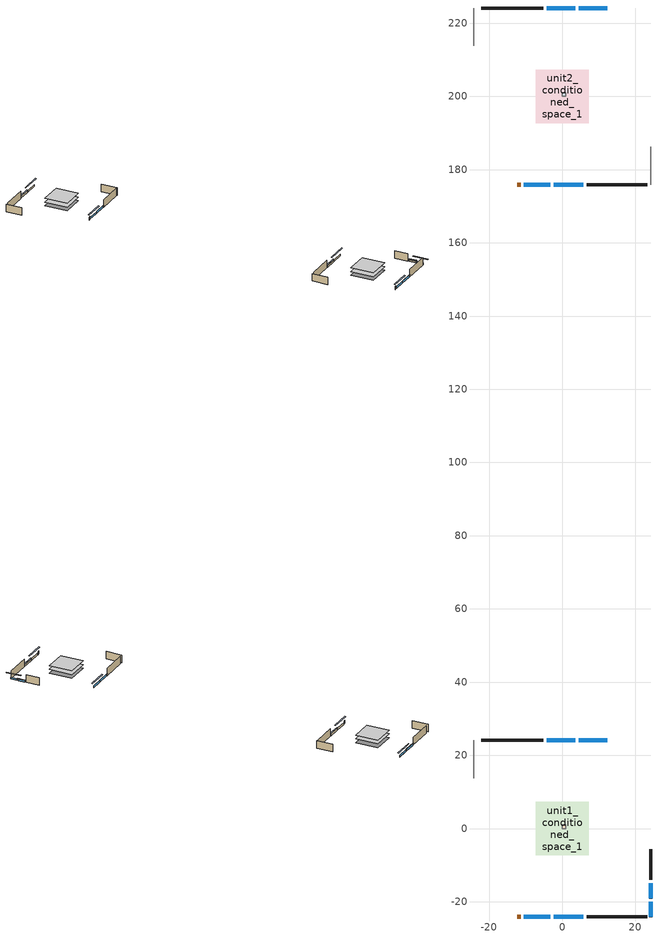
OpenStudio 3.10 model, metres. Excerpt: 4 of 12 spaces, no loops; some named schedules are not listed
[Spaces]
unit1_furnace_airloop_ret_air_space
 floor adiabatic (unit1_AdiabaticConst): 0,0 0,1 1,1 1,0 z0
 wall adiabatic (unit1_AdiabaticConst): 0,0 1,0 1,1 0,1 0,0 z0:1
 ceiling adiabatic (unit1_AdiabaticConst): 1,0 1,1 0,1 0,0 z1
unit1_conditioned_space_1
 floor adiabatic (unit1_AdiabaticFloorConstruction): -7.29,-7.29 -7.29,7.29 7.29,7.29 7.29,-7.29 z2.44
 floor foundation (unit1_Slab1_construction): -7.29,-7.29 -7.29,7.29 7.29,7.29 7.29,-7.29 z0
 wall outside (unit1_AdiabaticWallConstruction_1): -12.29,-24.13 -11.38,-24.13 z0:2.03
 wall outside (unit1_AdiabaticWallConstruction): -2.29,-24.13 5.73,-24.13 / 3.54,24.13 -4.28,24.13 / 12.29,24.13 4.47,24.13 z0:1.16; -10.45,-24.13 -3.22,-24.13 z0:1.22; 24.13,-19.07 24.13,-14.95 / 24.13,-24.13 24.13,-20 z0:1.1
 wall outside (unit1_Wall3_construction): 6.66,-24.13 23.2,-24.13 z0:4.88
 wall outside (unit1_Wall2_construction): 24.13,-14.02 24.13,-5.56 z0:4.88
 wall outside (unit1_Wall1_construction): -5.21,24.13 -22.12,24.13 z0:4.88
 wall adiabatic (unit1_Wall4_construction): -24.13,24.13 -24.13,13.81 z0:4.88
 window (unit1_WindowConstruction_5): -2.29,-24.13 5.73,-24.13 z0:1.16
 window (unit1_WindowConstruction_4): -10.45,-24.13 -3.22,-24.13 z0:1.22
 window (unit1_WindowConstruction_3): 24.13,-19.07 24.13,-14.95 z0:1.1
 window (unit1_WindowConstruction_2): 24.13,-24.13 24.13,-20 z0:1.1
 window (unit1_WindowConstruction_1): 3.54,24.13 -4.28,24.13 z0:1.16
 window (unit1_WindowConstruction): 12.29,24.13 4.47,24.13 z0:1.16
 door (unit1_Door): -12.29,-24.13 -11.38,-24.13 z0:2.03
 ceiling adiabatic (unit1_AdiabaticFloorConstruction): 7.29,-7.29 7.29,7.29 -7.29,7.29 -7.29,-7.29 z2.44
 ceiling to unit1_attic___vented_1 (unit1_Floor1_construction): 7.29,-7.29 7.29,7.29 -7.29,7.29 -7.29,-7.29 z4.88
unit2_furnace_airloop_ret_air_space
 floor adiabatic (unit2_AdiabaticConst): 0,200 0,201 1,201 1,200 z0
 wall adiabatic (unit2_AdiabaticConst): 0,200 1,200 1,201 0,201 0,200 z0:1
 ceiling adiabatic (unit2_AdiabaticConst): 1,200 1,201 0,201 0,200 z1
unit2_conditioned_space_1
 floor adiabatic (unit2_AdiabaticFloorConstruction): -7.29,192.71 -7.29,207.29 7.29,207.29 7.29,192.71 z2.44
 floor foundation (unit2_Slab1_2_construction): -7.29,192.71 -7.29,207.29 7.29,207.29 7.29,192.71 z0
 wall outside (unit2_AdiabaticWallConstruction_1): -12.29,175.87 -11.38,175.87 z0:2.03
 wall outside (unit2_AdiabaticWallConstruction): -2.29,175.87 5.73,175.87 / 3.54,224.13 -4.28,224.13 / 12.29,224.13 4.47,224.13 z0:1.16; -10.45,175.87 -3.22,175.87 z0:1.22
 wall outside (unit2_Wall3_2_construction): 6.66,175.87 23.2,175.87 z0:4.88
 wall outside (unit2_Wall1_2_construction): -5.21,224.13 -22.12,224.13 z0:4.88
 wall adiabatic (unit2_Wall4_2_construction): -24.13,224.13 -24.13,213.81 z0:4.88
 wall adiabatic (unit2_Wall2_2_construction): 24.13,175.87 24.13,186.19 z0:4.88
 window (unit2_WindowConstruction_3): -2.29,175.87 5.73,175.87 z0:1.16
 window (unit2_WindowConstruction_2): -10.45,175.87 -3.22,175.87 z0:1.22
 window (unit2_WindowConstruction_1): 3.54,224.13 -4.28,224.13 z0:1.16
 window (unit2_WindowConstruction): 12.29,224.13 4.47,224.13 z0:1.16
 door (unit2_Door): -12.29,175.87 -11.38,175.87 z0:2.03
 ceiling adiabatic (unit2_AdiabaticFloorConstruction): 7.29,192.71 7.29,207.29 -7.29,207.29 -7.29,192.71 z2.44
 ceiling to unit2_attic___vented_1 (unit2_Floor1_2_construction): 7.29,192.71 7.29,207.29 -7.29,207.29 -7.29,192.71 z4.88
shading: 6.04,-24.13 -2.59,-24.13 -2.59,-24.73 6.04,-24.73 z1.46; -0.47,-24.13 -13.19,-24.13 -13.19,-24.73 -0.47,-24.73 z3.96; 24.13,-14.64 24.13,-19.38 24.73,-19.38 24.73,-14.64 z1.4; 24.13,-17.26 24.13,-26.87 24.73,-26.87 24.73,-17.26 z3.84; -4.58,24.13 3.85,24.13 3.85,24.73 -4.58,24.73 z1.46; 1.73,24.13 15.03,24.13 15.03,24.73 1.73,24.73 z3.9; 6.04,175.87 -2.59,175.87 -2.59,175.27 6.04,175.27 z1.46; -0.47,175.87 -13.19,175.87 -13.19,175.27 -0.47,175.27 z3.96; -4.58,224.13 3.85,224.13 3.85,224.73 -4.58,224.73 z1.46; 1.73,224.13 15.03,224.13 15.03,224.73 1.73,224.73 z3.9
[Site]
unit1_Buffalo_Niagara_Intl_Ap_NY: Latitude {deg}=42.93; Longitude {deg}=-78.73; Time Zone {hr}=-5; Elevation {m}=215; Terrain=Suburbs; Keep Site Location Information=Yes
[Site:GroundTemperature:Shallow]
4.30207, 2.29327, 2.1324, 3.08568, 6.91256, 10.7216, 14.0239, 16.1158, 16.2935, 14.5921, 11.374, 7.68183
[Site:WaterMainsTemperature]
Calculation Method=Schedule; Temperature Schedule=unit1_mains_temperature_schedule
[Building]
Building 1
[Material:NoMass] Roughness=Rough; Thermal Resistance {m2-K/W}=176.1
unit1_Adiabatic; unit2_Adiabatic
[Construction]
unit1_AdiabaticConst: unit1_Adiabatic
unit1_furniture_construction_conditioned_space_1: unit1_furniture_material_conditioned_space_1
unit1_PartitionWallConstruction: unit1_gypsum_board, unit1_wall_stud_and_cavity_5, unit1_gypsum_board
unit1_AdiabaticFloorConstruction: unit1_floor_stud_and_cavity, unit1_floor_rigid_ins, unit1_osb_sheathing_0_75_in_, unit1_floor_covering_1
unit1_AdiabaticWallConstruction_1: unit1_wood_siding_2, unit1_wall_rigid_ins_1, unit1_wall_stud_and_cavity_4, unit1_gypsum_board
unit1_Door: unit1_door_material
unit1_AdiabaticWallConstruction: unit1_wood_siding_1, unit1_wall_rigid_ins_1, unit1_wall_stud_and_cavity_4, unit1_gypsum_board
unit1_WindowConstruction_5; unit1_WindowConstruction_4; unit1_WindowConstruction_3; unit1_WindowConstruction_2; unit1_WindowConstruction_1; unit1_WindowConstruction: unit1_WindowMaterial
unit1_Slab1_construction: unit1_concrete_4_0_in_, unit1_floor_covering
unit1_Floor1_construction: unit1_ceiling_loosefill_ins, unit1_ceiling_stud_and_cavity, unit1_gypsum_board
unit1_Wall4_construction: unit1_osb_sheathing_0_5_in__2, unit1_wall_stud_and_cavity_1, unit1_gypsum_board
unit1_Wall3_construction; unit1_Wall2_construction; unit1_Wall1_construction: unit1_wood_siding, unit1_wall_rigid_ins, unit1_osb_sheathing_0_5_in__1, unit1_wall_stud_and_cavity, unit1_gypsum_board
unit2_AdiabaticConst: unit2_Adiabatic
unit2_furniture_construction_conditioned_space_1: unit2_furniture_material_conditioned_space_1
unit2_PartitionWallConstruction: unit2_gypsum_board, unit2_wall_stud_and_cavity_4, unit2_gypsum_board
unit2_AdiabaticFloorConstruction: unit2_floor_stud_and_cavity, unit2_floor_rigid_ins, unit2_osb_sheathing_0_75_in_, unit2_floor_covering_1
unit2_AdiabaticWallConstruction_1: unit2_wood_siding_2, unit2_wall_rigid_ins_1, unit2_wall_stud_and_cavity_3, unit2_gypsum_board
unit2_Door: unit2_door_material
unit2_AdiabaticWallConstruction: unit2_wood_siding_1, unit2_wall_rigid_ins_1, unit2_wall_stud_and_cavity_3, unit2_gypsum_board
unit2_WindowConstruction_3; unit2_WindowConstruction_2; unit2_WindowConstruction_1; unit2_WindowConstruction: unit2_WindowMaterial
unit2_Slab1_2_construction: unit2_concrete_4_0_in_, unit2_floor_covering
unit2_Floor1_2_construction: unit2_ceiling_loosefill_ins, unit2_ceiling_stud_and_cavity, unit2_gypsum_board
unit2_Wall4_2_construction: unit2_osb_sheathing_0_5_in__3, unit2_wall_stud_and_cavity_1, unit2_gypsum_board
unit2_Wall3_2_construction: unit2_wood_siding, unit2_wall_rigid_ins, unit2_osb_sheathing_0_5_in__2, unit2_wall_stud_and_cavity, unit2_gypsum_board
unit2_Wall2_2_construction: unit2_osb_sheathing_0_5_in__2, unit2_wall_stud_and_cavity_1, unit2_gypsum_board
unit2_Wall1_2_construction: unit2_wood_siding, unit2_wall_rigid_ins, unit2_osb_sheathing_0_5_in__1, unit2_wall_stud_and_cavity, unit2_gypsum_board
[Material] Roughness=Rough
Name | Thickness {m} | Conductivity {W/m-K} | Density {kg/m3} | Specific Heat {J/kg-K} | Thermal Absorptance | Solar Absorptance | Visible Absorptance
unit1_furniture_material_conditioned_space_1; unit2_furniture_material_conditioned_space_1 | 0.1524 | 0.115458 | 640.8 | 1214.23 | 0.9 | 0.6 | 0.6
unit1_wall_stud_and_cavity_5; unit2_wall_stud_and_cavity_4 | 0.0889 | 0.391764 | 83.0341 | 1211.67 | 0.9 | 0.7 | 0.7
unit1_floor_covering_1; unit2_floor_covering_1 | 0.0127 | 0.0433444 | 54.468 | 1339.84 | 0.9 | 0.6 | 0.6
unit1_osb_sheathing_0_75_in_; unit2_osb_sheathing_0_75_in_ | 0.01905 | 0.115458 | 512.64 | 1214.23 | 0.9 | 0.7 | 0.7
unit1_floor_rigid_ins; unit1_wall_rigid_ins_1; unit2_floor_rigid_ins; unit2_wall_rigid_ins_1 | 0.512978 | 0.029427 | 32.04 | 1214.23 | 0.9 | 0.7 | 0.7
unit1_floor_stud_and_cavity; unit2_floor_stud_and_cavity | 0.1397 | 1.75129 | 37.0049 | 1207.88 | 0.9 | 0.7 | 0.7
unit1_wood_siding_2; unit1_wood_siding_1; unit2_wood_siding_2; unit2_wood_siding_1 | 0.0254 | 0.102417 | 544.68 | 1172.36
unit1_door_material; unit2_door_material | 0.04445 | 0.0716541 | 512.64 | 1214.23 | 0.9 | 0.7 | 0.7
unit1_wall_stud_and_cavity_4; unit2_wall_stud_and_cavity_3 | 0.0889 | 0.380278 | 52.3479 | 1209.89 | 0.9 | 0.7 | 0.7
unit1_floor_covering; unit2_floor_covering | 0.0127 | 0.0450781 | 54.468 | 1339.84 | 0.9 | 0.9 | 0.9
unit1_concrete_4_0_in_; unit2_concrete_4_0_in_ | 0.1016 | 1.803125 | 2242.8 | 837.4 | 0.9 | 0.7 | 0.7
unit1_exterior_vertical_ins; unit2_exterior_vertical_ins; unit3_exterior_vertical_ins; unit4_exterior_vertical_ins | 0.051816 | 0.029427 | 32.04 | 1214.23
unit1_ceiling_stud_and_cavity; unit2_ceiling_stud_and_cavity | 0.1397 | 0.122405 | 65.682 | 1177.47 | 0.9 | 0.7 | 0.7
unit1_ceiling_loosefill_ins; unit2_ceiling_loosefill_ins | 0.254 | 0.0480833 | 16.02 | 1046.75 | 0.9 | 0.7 | 0.7
unit1_wall_stud_and_cavity_1; unit2_wall_stud_and_cavity_1 | 0.1397 | 0.506836 | 139.0536 | 1170.24 | 0.9 | 0.7 | 0.7
unit1_osb_sheathing_0_5_in__2; unit2_osb_sheathing_0_5_in__3; unit2_osb_sheathing_0_5_in__2 | 0.0127 | 0.115458 | 512.64 | 1214.23
unit1_gypsum_board; unit2_gypsum_board | 0.0127 | 0.160291 | 801 | 837.4 | 0.9 | 0.6 | 0.6
unit1_wall_stud_and_cavity; unit2_wall_stud_and_cavity | 0.1397 | 0.239939 | 139.0536 | 1170.24 | 0.9 | 0.7 | 0.7
unit1_osb_sheathing_0_5_in__1; unit2_osb_sheathing_0_5_in__1 | 0.0127 | 0.115458 | 512.64 | 1214.23 | 0.9 | 0.7 | 0.7
unit1_wall_rigid_ins; unit2_wall_rigid_ins | 0.051816 | 0.029427 | 32.04 | 1214.23 | 0.9 | 0.7 | 0.7
unit1_wood_siding; unit2_wood_siding | 0.0254 | 0.102417 | 544.68 | 1172.36 | 0.9 | 0.7 | 0.7
[WindowMaterial:SimpleGlazingSystem] U-Factor {W/m2-K}=1.81696; Solar Heat Gain Coefficient=0.4
unit1_WindowMaterial; unit2_WindowMaterial
[Foundation:Kiva:Settings]
Soil Conductivity {W/m-K}=1.731; Soil Density {kg/m3}=1842.3; Soil Specific Heat {J/kg-K}=418.7; Ground Solar Absorptivity=0.9; Ground Thermal Absorptivity=0.9; Ground Surface Roughness {m}=0.03; Far-Field Width {m}=40; Deep-Ground Boundary Condition=ZeroFlux; Deep-Ground Depth {m}=40; Minimum Cell Dimension {m}=0.2; Maximum Cell Growth Coefficient=3; Simulation Timestep=Timestep
[ElectricEquipment]
Name | Electric Equipment Definition | Space or SpaceType | Schedule
unit1_mech_vent_bath_fan_0 | unit1_mech_vent_bath_fan_0 | unit1_conditioned_space_1 | unit1_mech_vent_bath_fan_0_schedule
unit1_mech_vent_range_fan_0 | unit1_mech_vent_range_fan_0 | unit1_conditioned_space_1 | unit1_mech_vent_range_fan_0_schedule
unit1_mech_vent_house_fan_cfis | unit1_mech_vent_house_fan_cfis | unit1_conditioned_space_1 | unit1_mech_vent_house_fan_cfis_schedule
unit1_mech_vent_house_fan | unit1_mech_vent_house_fan | unit1_conditioned_space_1 | unit1_mech_vent_house_fan_schedule
unit1_whole_house_fan | unit1_whole_house_fan | unit1_conditioned_space_1 | Always On Discrete
unit1_misc_plug_loads | unit1_misc_plug_loads | unit1_conditioned_space_1 | unit1_plug_loads_other
unit1_misc_tv | unit1_misc_tv | unit1_conditioned_space_1 | unit1_plug_loads_tv
unit1_cooking_range | unit1_cooking_range | unit1_conditioned_space_1 | unit1_cooking_range
unit1_fridge | unit1_fridge | unit1_conditioned_space_1 | unit1_fridge_schedule
unit1_dishwasher | unit1_dishwasher | unit1_conditioned_space_1 | unit1_dishwasher
unit1_clothes_washer | unit1_clothes_washer | unit1_conditioned_space_1 | unit1_clothes_washer
unit1_clothes_dryer | unit1_clothes_dryer | unit1_conditioned_space_1 | unit1_clothes_dryer
unit1_ceiling_fan | unit1_ceiling_fan | unit1_conditioned_space_1 | unit1_ceiling_fan
unit2_mech_vent_bath_fan_0 | unit2_mech_vent_bath_fan_0 | unit2_conditioned_space_1 | unit2_mech_vent_bath_fan_0_schedule
unit2_mech_vent_range_fan_0 | unit2_mech_vent_range_fan_0 | unit2_conditioned_space_1 | unit2_mech_vent_range_fan_0_schedule
unit2_mech_vent_house_fan_cfis | unit2_mech_vent_house_fan_cfis | unit2_conditioned_space_1 | unit2_mech_vent_house_fan_cfis_schedule
unit2_mech_vent_house_fan | unit2_mech_vent_house_fan | unit2_conditioned_space_1 | unit2_mech_vent_house_fan_schedule
unit2_whole_house_fan | unit2_whole_house_fan | unit2_conditioned_space_1 | unit2_Always_On_Discrete
unit2_misc_plug_loads | unit2_misc_plug_loads | unit2_conditioned_space_1 | unit2_plug_loads_other
unit2_misc_tv | unit2_misc_tv | unit2_conditioned_space_1 | unit2_plug_loads_tv
unit2_cooking_range | unit2_cooking_range | unit2_conditioned_space_1 | unit2_cooking_range
unit2_fridge | unit2_fridge | unit2_conditioned_space_1 | unit2_fridge_schedule
unit2_dishwasher | unit2_dishwasher | unit2_conditioned_space_1 | unit2_dishwasher
unit2_clothes_dryer | unit2_clothes_dryer | unit2_conditioned_space_1 | unit2_clothes_dryer
unit2_clothes_washer | unit2_clothes_washer | unit2_conditioned_space_1 | unit2_clothes_washer
unit2_ceiling_fan | unit2_ceiling_fan | unit2_conditioned_space_1 | unit2_ceiling_fan
[ElectricEquipment:Definition] Design Level Calculation Method=EquipmentLevel
Name | Design Level {W} | Fraction Latent | Fraction Radiant | Fraction Lost
unit1_mech_vent_bath_fan_0; unit2_mech_vent_bath_fan_0 | 15 | 0 | 0 | 1
unit1_mech_vent_range_fan_0; unit2_mech_vent_range_fan_0 | 30 | 0 | 0 | 1
unit1_mech_vent_house_fan_cfis; unit2_mech_vent_house_fan_cfis | 0 | 0 | 0 | 0
unit1_mech_vent_house_fan | 77 | 0 | 0 | 0.5
unit1_whole_house_fan; unit2_whole_house_fan | 0 | 0 | 0 | 1
unit1_misc_plug_loads | 773.605 | 0.045 | 0.513 | 0.1
unit1_misc_tv | 325.861 | 0 | 0.6 | 0
unit1_cooking_range | 228.484 | 0.16 | 0.384 | 0.2
unit1_fridge; unit2_fridge | 48.2877 | 0 | 0.6 | 0
unit1_dishwasher | 1356.42 | 0.3 | 0.18 | 0.4
unit1_clothes_dryer | 480.479 | 0.015 | 0.081 | 0.85
unit1_clothes_washer | 872.832 | 0.03 | 0.162 | 0.7
unit1_ceiling_fan | 27.9457 | 0 | 0.558 | 0
unit2_mech_vent_house_fan | 82.6 | 0 | 0 | 0.5
unit2_misc_plug_loads | 774.162 | 0.045 | 0.513 | 0.1
unit2_misc_tv | 323.871 | 0 | 0.6 | 0
unit2_cooking_range | 190.523 | 0.16 | 0.384 | 0.2
unit2_dishwasher | 2651.45 | 0.3 | 0.18 | 0.4
unit2_clothes_dryer | 311.467 | 0.015 | 0.081 | 0.85
unit2_clothes_washer | 587.47 | 0.03 | 0.162 | 0.7
unit2_ceiling_fan | 27.5682 | 0 | 0.558 | 0
[EnergyManagementSystem:Actuator]
Name | Actuated Component | Actuated Component Type | Actuated Component Control Type | Zone or Space
unit1_mech_vent_house_fan_latent_load_act | unit1_mech_vent_house_fan_latent_load | OtherEquipment | Power Level | unit1_conditioned_space_1
unit1_mech_vent_house_fan_sensible_load_act | unit1_mech_vent_house_fan_sensible_load | OtherEquipment | Power Level | unit1_conditioned_space_1
unit1_mech_vent_house_fan_cfis_act | unit1_mech_vent_house_fan_cfis | ElectricEquipment | Electricity Rate | unit1_conditioned_space_1
unit1_whole_house_fan_act | unit1_whole_house_fan | ElectricEquipment | Electricity Rate | unit1_conditioned_space_1
unit1_furnace_airloop_0_RetLatLkToRP_act | unit1_furnace_airloop_0_RetLatLkToRP | OtherEquipment | Power Level | unit1_furnace_airloop_ret_air_space
unit1_furnace_airloop_0_RetSensLkToRP_act | unit1_furnace_airloop_0_RetSensLkToRP | OtherEquipment | Power Level | unit1_furnace_airloop_ret_air_space
unit1_furnace_airloop_0_RetCondToRP_act | unit1_furnace_airloop_0_RetCondToRP | OtherEquipment | Power Level | unit1_furnace_airloop_ret_air_space
unit1_furnace_airloop_0_SupCondToLv_act | unit1_furnace_airloop_0_SupCondToLv | OtherEquipment | Power Level | unit1_conditioned_space_1
unit1_furnace_airloop_0_SupLatLkToCond_act | unit1_furnace_airloop_0_SupLatLkToCond | OtherEquipment | Power Level | unit1_conditioned_space_1
unit1_furnace_airloop_0_SupSensLkToCond_act | unit1_furnace_airloop_0_SupSensLkToCond | OtherEquipment | Power Level | unit1_conditioned_space_1
unit1_water_heater_ec_adj_act | unit1_water_heater_energy_adjustment1 | OtherEquipment | Power Level | unit1_conditioned_space_1
unit2_mech_vent_house_fan_latent_load_act | unit2_mech_vent_house_fan_latent_load | OtherEquipment | Power Level | unit2_conditioned_space_1
unit2_mech_vent_house_fan_sensible_load_act | unit2_mech_vent_house_fan_sensible_load | OtherEquipment | Power Level | unit2_conditioned_space_1
unit2_mech_vent_house_fan_cfis_act | unit2_mech_vent_house_fan_cfis | ElectricEquipment | Electricity Rate | unit2_conditioned_space_1
unit2_whole_house_fan_act | unit2_whole_house_fan | ElectricEquipment | Electricity Rate | unit2_conditioned_space_1
unit2_furnace_airloop_0_RetLatLkToRP_act | unit2_furnace_airloop_0_RetLatLkToRP | OtherEquipment | Power Level | unit2_furnace_airloop_ret_air_space
unit2_furnace_airloop_0_RetSensLkToRP_act | unit2_furnace_airloop_0_RetSensLkToRP | OtherEquipment | Power Level | unit2_furnace_airloop_ret_air_space
unit2_furnace_airloop_0_RetCondToRP_act | unit2_furnace_airloop_0_RetCondToRP | OtherEquipment | Power Level | unit2_furnace_airloop_ret_air_space
unit2_furnace_airloop_0_SupCondToLv_act | unit2_furnace_airloop_0_SupCondToLv | OtherEquipment | Power Level | unit2_conditioned_space_1
unit2_furnace_airloop_0_SupLatLkToCond_act | unit2_furnace_airloop_0_SupLatLkToCond | OtherEquipment | Power Level | unit2_conditioned_space_1
unit2_furnace_airloop_0_SupSensLkToCond_act | unit2_furnace_airloop_0_SupSensLkToCond | OtherEquipment | Power Level | unit2_conditioned_space_1
unit2_water_heater_ec_adj_act | unit2_water_heater_energy_adjustment1 | OtherEquipment | Power Level | unit2_conditioned_space_1
[SpaceInfiltration:DesignFlowRate] Design Flow Rate Calculation Method=Flow/Space; Design Flow Rate {m3/s}=0; Density Basis=Outdoor
Name | Space or SpaceType | Schedule
unit1_infil_flow; unit1_whole_house_fan_flow; unit1_natural_vent_flow | unit1_conditioned_space_1 | Always On Discrete
unit2_infil_flow; unit2_whole_house_fan_flow; unit2_natural_vent_flow | unit2_conditioned_space_1 | unit2_Always_On_Discrete
[OtherEquipment]
Name | Other Equipment Definition | Space or SpaceType | Schedule | Fuel Type
unit1_mech_vent_house_fan_latent_load | unit1_mech_vent_house_fan_latent_load | unit1_conditioned_space_1 | Always On Discrete
unit1_mech_vent_house_fan_sensible_load | unit1_mech_vent_house_fan_sensible_load | unit1_conditioned_space_1 | Always On Discrete
unit1_furnace_airloop_0_RetLatLkToRP | unit1_furnace_airloop_0_RetLatLkToRP | unit1_furnace_airloop_ret_air_space | Always On Discrete
unit1_furnace_airloop_0_RetSensLkToRP | unit1_furnace_airloop_0_RetSensLkToRP | unit1_furnace_airloop_ret_air_space | Always On Discrete
unit1_furnace_airloop_0_RetCondToRP | unit1_furnace_airloop_0_RetCondToRP | unit1_furnace_airloop_ret_air_space | Always On Discrete
unit1_furnace_airloop_0_SupCondToLv | unit1_furnace_airloop_0_SupCondToLv | unit1_conditioned_space_1 | Always On Discrete
unit1_furnace_airloop_0_SupLatLkToCond | unit1_furnace_airloop_0_SupLatLkToCond | unit1_conditioned_space_1 | Always On Discrete
unit1_furnace_airloop_0_SupSensLkToCond | unit1_furnace_airloop_0_SupSensLkToCond | unit1_conditioned_space_1 | Always On Discrete
unit1_general_water_use_latent | unit1_general_water_use_latent | unit1_conditioned_space_1 | unit1_general_water_use_schedule
unit1_general_water_use_sensible | unit1_general_water_use_sensible | unit1_conditioned_space_1 | unit1_general_water_use_schedule
unit1_cooking_range_1 | unit1_cooking_range_2 | unit1_conditioned_space_1 | unit1_cooking_range | FuelOilNo2
unit1_clothes_dryer_1 | unit1_clothes_dryer_2 | unit1_conditioned_space_1 | unit1_clothes_dryer | FuelOilNo2
unit1_water_heater_energy_adjustment1 | unit1_water_heater_energy_adjustment1 | unit1_conditioned_space_1 | Always On Discrete | FuelOilNo2
unit2_mech_vent_house_fan_latent_load | unit2_mech_vent_house_fan_latent_load | unit2_conditioned_space_1 | unit2_Always_On_Discrete
unit2_mech_vent_house_fan_sensible_load | unit2_mech_vent_house_fan_sensible_load | unit2_conditioned_space_1 | unit2_Always_On_Discrete
unit2_furnace_airloop_0_RetLatLkToRP | unit2_furnace_airloop_0_RetLatLkToRP | unit2_furnace_airloop_ret_air_space | unit2_Always_On_Discrete
unit2_furnace_airloop_0_RetSensLkToRP | unit2_furnace_airloop_0_RetSensLkToRP | unit2_furnace_airloop_ret_air_space | unit2_Always_On_Discrete
unit2_furnace_airloop_0_RetCondToRP | unit2_furnace_airloop_0_RetCondToRP | unit2_furnace_airloop_ret_air_space | unit2_Always_On_Discrete
unit2_furnace_airloop_0_SupCondToLv | unit2_furnace_airloop_0_SupCondToLv | unit2_conditioned_space_1 | unit2_Always_On_Discrete
unit2_furnace_airloop_0_SupLatLkToCond | unit2_furnace_airloop_0_SupLatLkToCond | unit2_conditioned_space_1 | unit2_Always_On_Discrete
unit2_furnace_airloop_0_SupSensLkToCond | unit2_furnace_airloop_0_SupSensLkToCond | unit2_conditioned_space_1 | unit2_Always_On_Discrete
unit2_general_water_use_latent | unit2_general_water_use_latent | unit2_conditioned_space_1 | unit2_general_water_use_schedule
unit2_general_water_use_sensible | unit2_general_water_use_sensible | unit2_conditioned_space_1 | unit2_general_water_use_schedule
unit2_cooking_range_1 | unit2_cooking_range_2 | unit2_conditioned_space_1 | unit2_cooking_range | FuelOilNo2
unit2_clothes_dryer_1 | unit2_clothes_dryer_2 | unit2_conditioned_space_1 | unit2_clothes_dryer | FuelOilNo2
unit2_water_heater_energy_adjustment1 | unit2_water_heater_energy_adjustment1 | unit2_conditioned_space_1 | unit2_Always_On_Discrete | FuelOilNo2
[OtherEquipment:Definition] Design Level Calculation Method=EquipmentLevel
Name | Design Level {W} | Fraction Latent | Fraction Radiant | Fraction Lost
unit1_mech_vent_house_fan_latent_load; unit1_furnace_airloop_0_RetLatLkToRP; unit1_furnace_airloop_0_SupLatLkToCond; unit2_mech_vent_house_fan_latent_load; unit2_furnace_airloop_0_RetLatLkToRP; unit2_furnace_airloop_0_SupLatLkToCond | 0 | 1 | 0 | 0
unit1_mech_vent_house_fan_sensible_load; unit1_furnace_airloop_0_RetSensLkToRP; unit1_furnace_airloop_0_RetCondToRP; unit1_furnace_airloop_0_SupCondToLv; unit1_furnace_airloop_0_SupSensLkToCond; unit2_mech_vent_house_fan_sensible_load; unit2_furnace_airloop_0_RetSensLkToRP; unit2_furnace_airloop_0_SupCondToLv; unit2_furnace_airloop_0_SupSensLkToCond; unit2_furnace_airloop_0_RetCondToRP | 0 | 0 | 0 | 0
unit1_general_water_use_latent; unit2_general_water_use_latent | 35.5144 | 1 | 0 | 0
unit1_general_water_use_sensible; unit2_general_water_use_sensible | -35.0009 | 0 | 0.6 | 0
unit1_cooking_range_2 | 6696.21 | 0.16 | 0.384 | 0.2
unit1_clothes_dryer_2 | 6383.24 | 0.015 | 0.081 | 0.85
unit1_water_heater_energy_adjustment1; unit2_water_heater_energy_adjustment1 | 0.01 | 0 | 0 | 1
unit2_cooking_range_2 | 5583.68 | 0.16 | 0.384 | 0.2
unit2_clothes_dryer_2 | 4137.89 | 0.015 | 0.081 | 0.85
[ZoneMixing] Design Flow Rate Calculation Method=Flow/Zone; Design Flow Rate {m3/s}=0
Name | Zone or Space | Schedule | Source Zone or Space
unit1_whole_house_fan_mix; unit1_furnace_airloop_0_ZoneMixCondToDZ_mix | unit1_attic___vented | Always On Continuous | unit1_conditioned_space
unit1_furnace_airloop_0_ZoneMixDZToCond_mix | unit1_conditioned_space | Always On Continuous | unit1_attic___vented
unit2_whole_house_fan_mix; unit2_furnace_airloop_0_ZoneMixCondToDZ_mix | unit2_attic___vented | unit2_Always_On_Continuous | unit2_conditioned_space
unit2_furnace_airloop_0_ZoneMixDZToCond_mix | unit2_conditioned_space | unit2_Always_On_Continuous | unit2_attic___vented
[Space]
Name | Thermal Zone | Building Unit | Volume {m3}
unit1_furnace_airloop_ret_air_space | unit1_furnace_airloop_ret_air_zone
unit1_conditioned_space_1 | unit1_conditioned_space | unit1_Building_Unit_1 | 1037.53
unit2_furnace_airloop_ret_air_space | unit2_furnace_airloop_ret_air_zone
unit2_conditioned_space_1 | unit2_conditioned_space | unit2_Building_Unit_1 | 1037.53
[ThermalZone] Multiplier=1; Use Ideal Air Loads=No
Name | Volume {m3} | Thermostat
unit1_furnace_airloop_ret_air_zone; unit2_furnace_airloop_ret_air_zone | 1
unit1_conditioned_space | 1037.53 | unit1_conditioned_space_temperature_setpoint
unit2_conditioned_space | 1037.53 | unit2_conditioned_space_temperature_setpoint
[People] Multiplier=1
Name | People Definition | Space or SpaceType | Number of People Schedule | Activity Level Schedule
unit1_occupants | unit1_occupants | unit1_conditioned_space_1 | unit1_occupants | unit1_occupants_activity_schedule
unit2_occupants | unit2_occupants | unit2_conditioned_space_1 | unit2_occupants | unit2_occupants_activity_schedule
[People:Definition] Number of People Calculation Method=People; Number of People {people}=1; Fraction Radiant=0.314171; Sensible Heat Fraction=0.56303; Carbon Dioxide Generation Rate {m3/s-W}=0; Enable ASHRAE 55 Comfort Warnings=No; Mean Radiant Temperature Calculation Type=EnclosureAveraged
unit1_occupants; unit2_occupants
[Exterior:Lights]
Name | Exterior Lights Definition | Schedule
unit1_exterior_lighting | unit1_exterior_lighting | unit1_exterior_lighting_schedule
unit2_exterior_lighting | unit2_exterior_lighting | unit2_exterior_lighting_schedule
unit3_exterior_lighting | unit3_exterior_lighting | unit3_exterior_lighting_schedule
unit4_exterior_lighting | unit4_exterior_lighting | unit4_exterior_lighting_schedule
[Exterior:Lights:Definition] Design Level {W}=75.7151
unit1_exterior_lighting; unit2_exterior_lighting; unit3_exterior_lighting; unit4_exterior_lighting
[Lights] Fraction Replaceable=1
Name | Lights Definition | Space or SpaceType | Schedule
unit1_interior_lighting | unit1_interior_lighting | unit1_conditioned_space_1 | unit1_lighting_interior
unit2_interior_lighting | unit2_interior_lighting | unit2_conditioned_space_1 | unit2_lighting_interior
[Lights:Definition] Design Level Calculation Method=LightingLevel; Fraction Radiant=0.6; Fraction Visible=0.2; Return Air Fraction=0
Name | Lighting Level {W}
unit1_interior_lighting | 2150.2
unit2_interior_lighting | 2196.1
[WaterUse:Equipment:Definition]
Name | Peak Flow Rate {m3/s}
unit1_dishwasher | 3.42454e-06
unit1_clothes_washer | 6.84875e-07
unit2_dishwasher | 3.2201e-06
unit2_clothes_washer | 1.07958e-06
[BuildingUnit]
unit1_Building_Unit_1; unit2_Building_Unit_1
[InternalMass] Multiplier=1
Name | Internal Mass Definition | Space or SpaceType
unit1_furniture_mass_conditioned_space_1 | unit1_furniture_mass_conditioned_space_1 | unit1_conditioned_space_1
unit1_partition_wall_mass | unit1_partition_wall_mass | unit1_conditioned_space_1
unit2_furniture_mass_conditioned_space_1 | unit2_furniture_mass_conditioned_space_1 | unit2_conditioned_space_1
unit2_partition_wall_mass | unit2_partition_wall_mass | unit2_conditioned_space_1
[InternalMass:Definition] Design Level Calculation Method=SurfaceArea
Name | Construction | Surface Area {m2}
unit1_furniture_mass_conditioned_space_1 | unit1_furniture_construction_conditioned_space_1 | 170.198
unit1_partition_wall_mass | unit1_PartitionWallConstruction | 425.496
unit2_furniture_mass_conditioned_space_1 | unit2_furniture_construction_conditioned_space_1 | 170.198
unit2_partition_wall_mass | unit2_PartitionWallConstruction | 425.496
[SurfaceProperty:IncidentSolarMultiplier] Incident Solar Multiplier=1
Name | Incident Solar Multiplier Schedule
unit1_Window6; unit1_Window5; unit1_Window4; unit1_Window3; unit1_Window2; unit1_Window1 | unit1_trans_schedule_winter_0_836_summer_0_836
unit2_Window4_2; unit2_Window3_2; unit2_Window2_2; unit2_Window1_2 | unit2_trans_schedule_winter_0_836_summer_0_836
[SurfaceProperty:ExposedFoundationPerimeter] Exposed Perimeter Calculation Method=TotalExposedPerimeter
Name | Total Exposed Perimeter {m}
unit1_Slab1 | 51.57216
unit2_Slab1_2 | 41.26992
[Foundation:Kiva] Initial Indoor Air Temperature {C}=20; Exterior Vertical Insulation Depth {m}=0.6096; Wall Height Above Grade {m}=0.1016; Wall Depth Below Slab {m}=0.2032
Name | Exterior Vertical Insulation Material
unit1_Foundation_Kiva_1 | unit1_exterior_vertical_ins
unit2_Foundation_Kiva_1 | unit2_exterior_vertical_ins
unit3_Foundation_Kiva_1 | unit3_exterior_vertical_ins
unit4_Foundation_Kiva_1 | unit4_exterior_vertical_ins
[ThermostatSetpoint:DualSetpoint] Temperature Difference Between Cutout And Setpoint {deltaC}=0
Name | Heating Setpoint Temperature Schedule | Cooling Setpoint Temperature Schedule
unit1_conditioned_space_temperature_setpoint | unit1_heating_setpoint | unit1_cooling_setpoint
unit2_conditioned_space_temperature_setpoint | unit2_heating_setpoint | unit2_cooling_setpoint
[Schedule:FixedInterval]
unit1_mains_temperature_schedule: Interval Length {minutes}=1440; Start Month=1; Start Day=1; Value 1=8.20444; Value 2=8.13556; Value 3=8.06778; Value 4=8.00111; Value 5=7.93611; Value 6=7.87222; Value 7=7.80944; Value 8=7.74833; Value 9=7.68889; Value 10=7.63056; Value 11=7.57333; Value 12=7.51778; Value 13=7.46333; Value 14=7.41111; Value 15=7.35944; Value 16=7.31; Value 17=7.26167; Value 18=7.215; Value 19=7.17; Value 20=7.12611; Value 21=7.08389; Value 22=7.04389; Value 23=7.00444; Value 24=6.96722; Value 25=6.93167; Value 26=6.89778; Value 27=6.865; Value 28=6.83444; Value 29=6.805; Value 30=6.77722; Value 31=6.75167; Value 32=6.72722; Value 33=6.70444; Value 34=6.68389; Value 35=6.66444; Value 36=6.64722; Value 37=6.63111; Value 38=6.61722; Value 39=6.605; Value 40=6.59389; Value 41=6.585; Value 42=6.57778; Value 43=6.57222; Value 44=6.56889; Value 45=6.56667; Value 46=6.56611; Value 47=6.56778; Value 48=6.57056; Value 49=6.57556; Value 50=6.58167; Value 51=6.59; Value 52=6.6; Value 53=6.61167; Value 54=6.625; Value 55=6.64; Value 56=6.65722; Value 57=6.67556; Value 58=6.69556; Value 59=6.71722; Value 60=6.74111; Value 61=6.76611; Value 62=6.79333; Value 63=6.82167; Value 64=6.85167; Value 65=6.88333; Value 66=6.91722; Value 67=6.95222; Value 68=6.98889; Value 69=7.02667; Value 70=7.06667; Value 71=7.10833; Value 72=7.15111; Value 73=7.19556; Value 74=7.24167; Value 75=7.28944; Value 76=7.33833; Value 77=7.38889; Value 78=7.44111; Value 79=7.49444; Value 80=7.54944; Value 81=7.60611; Value 82=7.66389; Value 83=7.72278; Value 84=7.78333; Value 85=7.84556; Value 86=7.90889; Value 87=7.97333; Value 88=8.03944; Value 89=8.10667; Value 90=8.175; Value 91=8.245; Value 92=8.31556; Value 93=8.38778; Value 94=8.46111; Value 95=8.53556; Value 96=8.61167; Value 97=8.68833; Value 98=8.76611; Value 99=8.845; Value 100=8.925; Value 101=9.00611; Value 102=9.08778; Value 103=9.17111; Value 104=9.255; Value 105=9.33944; Value 106=9.42556; Value 107=9.51222; Value 108=9.59944; Value 109=9.68778; Value 110=9.77667; Value 111=9.86667; Value 112=9.95722; Value 113=10.0489; Value 114=10.1406; Value 115=10.2333; Value 116=10.3267; Value 117=10.4206; Value 118=10.515; Value 119=10.61; Value 120=10.7056; Value 121=10.8017; Value 122=10.8983; Value 123=10.9956; Value 124=11.0928; Value 125=11.1906; Value 126=11.2889; Value 127=11.3872; Value 128=11.4861; Value 129=11.585; Value 130=11.6844; Value 131=11.7839; Value 132=11.8833; Value 133=11.9833; Value 134=12.0828; Value 135=12.1828; Value 136=12.2833; Value 137=12.3833; Value 138=12.4833; Value 139=12.5833; Value 140=12.6833; Value 141=12.7833; Value 142=12.8828; Value 143=12.9828; Value 144=13.0822; Value 145=13.1811; Value 146=13.2806; Value 147=13.3789; Value 148=13.4778; Value 149=13.5756; Value 150=13.6733; Value 151=13.7711; Value 152=13.8678; Value 153=13.9644; Value 154=14.0606; Value 155=14.1561; Value 156=14.2511; Value 157=14.3456; Value 158=14.4394; Value 159=14.5328; Value 160=14.6256; Value 161=14.7178; Value 162=14.8089; Value 163=14.8994; Value 164=14.9894; Value 165=15.0783; Value 166=15.1667; Value 167=15.2539; Value 168=15.3406; Value 169=15.4267; Value 170=15.5111; Value 171=15.595; Value 172=15.6783; Value 173=15.76; Value 174=15.8411; Value 175=15.9211; Value 176=16; Value 177=16.0778; Value 178=16.1544; Value 179=16.23; Value 180=16.3044; Value 181=16.3778; Value 182=16.45; Value 183=16.5211; Value 184=16.5906; Value 185=16.6589; Value 186=16.7261; Value 187=16.7922; Value 188=16.8567; Value 189=16.92; Value 190=16.9822; Value 191=17.0428; Value 192=17.1017; Value 193=17.1594; Value 194=17.2161; Value 195=17.2711; Value 196=17.3244; Value 197=17.3761; Value 198=17.4267; Value 199=17.4761; Value 200=17.5233; Value 201=17.5694; Value 202=17.6139; Value 203=17.6572; Value 204=17.6983; Value 205=17.7383; Value 206=17.7767; Value 207=17.8128; Value 208=17.8478; Value 209=17.8817; Value 210=17.9133; Value 211=17.9433; Value 212=17.9717; Value 213=17.9989; Value 214=18.0239; Value 215=18.0472; Value 216=18.0689; Value 217=18.0894; Value 218=18.1078; Value 219=18.1244; Value 220=18.1394; Value 221=18.1528; Value 222=18.1644; Value 223=18.1744; Value 224=18.1828; Value 225=18.1889; Value 226=18.1939; Value 227=18.1967; Value 228=18.1983; Value 229=18.1978; Value 230=18.1956; Value 231=18.1917; Value 232=18.1861; Value 233=18.1789; Value 234=18.17; Value 235=18.1594; Value 236=18.1467; Value 237=18.1328; Value 238=18.1167; Value 239=18.0994; Value 240=18.08; Value 241=18.0594; Value 242=18.0367; Value 243=18.0122; Value 244=17.9867; Value 245=17.9589; Value 246=17.9294; Value 247=17.8989; Value 248=17.8661; Value 249=17.8322; Value 250=17.7961; Value 251=17.7589; Value 252=17.72; Value 253=17.6794; Value 254=17.6372; Value 255=17.5933; Value 256=17.5483; Value 257=17.5017; Value 258=17.4533; Value 259=17.4039; Value 260=17.3522; Value 261=17.2994; Value 262=17.2456; Value 263=17.19; Value 264=17.1328; Value 265=17.0744; Value 266=17.0144; Value 267=16.9533; Value 268=16.8911; Value 269=16.8272; Value 270=16.7617; Value 271=16.695; Value 272=16.6272; Value 273=16.5583; Value 274=16.4883; Value 275=16.4167; Value 276=16.3439; Value 277=16.27; Value 278=16.195; Value 279=16.1189; Value 280=16.0417; Value 281=15.9633; Value 282=15.8839; Value 283=15.8033; Value 284=15.7222; Value 285=15.6394; Value 286=15.5561; Value 287=15.4722; Value 288=15.3867; Value 289=15.3006; Value 290=15.2133; Value 291=15.1256; Value 292=15.0372; Value 293=14.9478; Value 294=14.8572; Value 295=14.7667; Value 296=14.675; Value 297=14.5828; Value 298=14.4894; Value 299=14.3961; Value 300=14.3017; Value 301=14.2072; Value 302=14.1117; Value 303=14.0161; Value 304=13.9194; Value 305=13.8228; Value 306=13.7256; Value 307=13.6283; Value 308=13.53; Value 309=13.4317; Value 310=13.3333; Value 311=13.2344; Value 312=13.1356; Value 313=13.0361; Value 314=12.9367; Value 315=12.8367; Value 316=12.7367; Value 317=12.6367; Value 318=12.5367; Value 319=12.4367; Value 320=12.3367; Value 321=12.2367; Value 322=12.1367; Value 323=12.0367; Value 324=11.9367; Value 325=11.8372; Value 326=11.7378; Value 327=11.6383; Value 328=11.5389; Value 329=11.44; Value 330=11.3417; Value 331=11.2433; Value 332=11.145; Value 333=11.0478; Value 334=10.9506; Value 335=10.8533; Value 336=10.7572; Value 337=10.6611; Value 338=10.5661; Value 339=10.4711; Value 340=10.3772; Value 341=10.2833; Value 342=10.19; Value 343=10.0978; Value 344=10.0061; Value 345=9.915; Value 346=9.825; Value 347=9.73556; Value 348=9.64667; Value 349=9.55889; Value 350=9.47167; Value 351=9.38556; Value 352=9.3; Value 353=9.21556; Value 354=9.13222; Value 355=9.04944; Value 356=8.96833; Value 357=8.88778; Value 358=8.80833; Value 359=8.73; Value 360=8.65222; Value 361=8.57611; Value 362=8.50111; Value 363=8.42722; Value 364=8.35444; Value 365=8.28278
[Schedule:Constant]
Name | Value
unit1_mech_vent_house_fan_cfis_schedule; unit1_mech_vent_house_fan_schedule; Always On Continuous; Always On Discrete; unit2_mech_vent_house_fan_cfis_schedule; unit2_mech_vent_house_fan_schedule; unit2_Always_On_Continuous; unit2_Always_On_Discrete | 1
unit1_occupants_activity_schedule; unit2_occupants_activity_schedule | 117.228
unit1_fridge_schedule; unit2_fridge_schedule | 0
unit1_trans_schedule_winter_0_836_summer_0_836; unit2_trans_schedule_winter_0_836_summer_0_836 | 0.836
[Schedule:Day]
unit1_mech_vent_bath_fan_0_schedule_day; unit2_mech_vent_bath_fan_0_schedule_day: 7, 0, 0, 8, 0, 1, 24, 0, 0
unit1_mech_vent_bath_fan_0_schedule_default_day; unit1_mech_vent_range_fan_0_schedule_default_day; unit1_general_water_use_schedule_default_day; unit1_exterior_lighting_schedule_default_day; unit1_cooling_setpoint_default_day; unit1_heating_setpoint_default_day; unit2_mech_vent_bath_fan_0_schedule_default_day; unit2_mech_vent_range_fan_0_schedule_default_day; unit2_general_water_use_schedule_default_day; unit2_exterior_lighting_schedule_default_day; unit2_cooling_setpoint_default_day; unit2_heating_setpoint_default_day; unit3_exterior_lighting_schedule_default_day; unit4_exterior_lighting_schedule_default_day: 24, 0, 0
unit1_mech_vent_range_fan_0_schedule_day; unit2_mech_vent_range_fan_0_schedule_day: 18, 0, 0, 19, 0, 1, 24, 0, 0
unit1_general_water_use_schedule_day; unit2_general_water_use_schedule_day: 1, 0, 0.315068, 3, 0, 0.287671, 4, 0, 0.342466, 5, 0, 0.369863, 6, 0, 0.520548, 7, 0, 0.60274, 8, 0, 0.534247, 10, 0, 0.506849, 11, 0, 0.465753, 14, 0, 0.479452, 15, 0, 0.534247, 16, 0, 0.589041, 17, 0, 0.69863, 18, 0, 0.876712, 19, 0, 0.890411, 20, 0, 0.986301, 21, 0, 1, 22, 0, 0.863014, 23, 0, 0.616438, 24, 0, 0.465753
unit1_exterior_lighting_schedule_day_11; unit2_exterior_lighting_schedule_day_11: 1, 0, 0.571429, 3, 0, 0.528571, 5, 0, 0.5, 6, 0, 0.557143, 7, 0, 0.628571, 8, 0, 0.585714, 9, 0, 0.442857, 10, 0, 0.357143, 12, 0, 0.342857, 13, 0, 0.357143, 14, 0, 0.4, 15, 0, 0.428571, 16, 0, 0.5, 17, 0, 0.628571, 18, 0, 0.8, 19, 0, 0.914286, 20, 0, 0.971429, 21, 0, 1, 22, 0, 0.928571, 23, 0, 0.8, 24, 0, 0.671429
unit1_exterior_lighting_schedule_day_10; unit2_exterior_lighting_schedule_day_10: 1, 0, 0.552381, 3, 0, 0.510952, 5, 0, 0.483333, 6, 0, 0.538571, 7, 0, 0.607619, 8, 0, 0.56619, 9, 0, 0.428095, 10, 0, 0.345238, 12, 0, 0.331429, 13, 0, 0.345238, 14, 0, 0.386667, 15, 0, 0.414286, 16, 0, 0.483333, 17, 0, 0.607619, 18, 0, 0.773333, 19, 0, 0.88381, 20, 0, 0.939048, 21, 0, 0.966667, 22, 0, 0.897619, 23, 0, 0.773333, 24, 0, 0.649048
unit1_exterior_lighting_schedule_day_9; unit2_exterior_lighting_schedule_day_9: 1, 0, 0.509524, 3, 0, 0.47131, 5, 0, 0.445833, 6, 0, 0.496786, 7, 0, 0.560476, 8, 0, 0.522262, 9, 0, 0.394881, 10, 0, 0.318452, 12, 0, 0.305714, 13, 0, 0.318452, 14, 0, 0.356667, 15, 0, 0.382143, 16, 0, 0.445833, 17, 0, 0.560476, 18, 0, 0.713333, 19, 0, 0.815238, 20, 0, 0.86619, 21, 0, 0.891667, 22, 0, 0.827976, 23, 0, 0.713333, 24, 0, 0.59869
unit1_exterior_lighting_schedule_day_8; unit2_exterior_lighting_schedule_day_8: 1, 0, 0.466667, 3, 0, 0.431667, 5, 0, 0.408333, 6, 0, 0.455, 7, 0, 0.513333, 8, 0, 0.478333, 9, 0, 0.361667, 10, 0, 0.291667, 12, 0, 0.28, 13, 0, 0.291667, 14, 0, 0.326667, 15, 0, 0.35, 16, 0, 0.408333, 17, 0, 0.513333, 18, 0, 0.653333, 19, 0, 0.746667, 20, 0, 0.793333, 21, 0, 0.816667, 22, 0, 0.758333, 23, 0, 0.653333, 24, 0, 0.548333
unit1_exterior_lighting_schedule_day_7; unit2_exterior_lighting_schedule_day_7: 1, 0, 0.419048, 3, 0, 0.387619, 5, 0, 0.366667, 6, 0, 0.408571, 7, 0, 0.460952, 8, 0, 0.429524, 9, 0, 0.324762, 10, 0, 0.261905, 12, 0, 0.251429, 13, 0, 0.261905, 14, 0, 0.293333, 15, 0, 0.314286, 16, 0, 0.366667, 17, 0, 0.460952, 18, 0, 0.586667, 19, 0, 0.670476, 20, 0, 0.712381, 21, 0, 0.733333, 22, 0, 0.680952, 23, 0, 0.586667, 24, 0, 0.492381
unit1_exterior_lighting_schedule_day_6; unit2_exterior_lighting_schedule_day_6: 1, 0, 0.390476, 3, 0, 0.36119, 5, 0, 0.341667, 6, 0, 0.380714, 7, 0, 0.429524, 8, 0, 0.400238, 9, 0, 0.302619, 10, 0, 0.244048, 12, 0, 0.234286, 13, 0, 0.244048, 14, 0, 0.273333, 15, 0, 0.292857, 16, 0, 0.341667, 17, 0, 0.429524, 18, 0, 0.546667, 19, 0, 0.624762, 20, 0, 0.66381, 21, 0, 0.683333, 22, 0, 0.634524, 23, 0, 0.546667, 24, 0, 0.45881
unit1_exterior_lighting_schedule_day_5; unit2_exterior_lighting_schedule_day_5: 1, 0, 0.380952, 3, 0, 0.352381, 5, 0, 0.333333, 6, 0, 0.371429, 7, 0, 0.419048, 8, 0, 0.390476, 9, 0, 0.295238, 10, 0, 0.238095, 12, 0, 0.228571, 13, 0, 0.238095, 14, 0, 0.266667, 15, 0, 0.285714, 16, 0, 0.333333, 17, 0, 0.419048, 18, 0, 0.533333, 19, 0, 0.609524, 20, 0, 0.647619, 21, 0, 0.666667, 22, 0, 0.619048, 23, 0, 0.533333, 24, 0, 0.447619
unit1_exterior_lighting_schedule_day_3; unit2_exterior_lighting_schedule_day_3: 1, 0, 0.442857, 3, 0, 0.409643, 5, 0, 0.3875, 6, 0, 0.431786, 7, 0, 0.487143, 8, 0, 0.453929, 9, 0, 0.343214, 10, 0, 0.276786, 12, 0, 0.265714, 13, 0, 0.276786, 14, 0, 0.31, 15, 0, 0.332143, 16, 0, 0.3875, 17, 0, 0.487143, 18, 0, 0.62, 19, 0, 0.708571, 20, 0, 0.752857, 21, 0, 0.775, 22, 0, 0.719643, 23, 0, 0.62, 24, 0, 0.520357
unit1_exterior_lighting_schedule_day_2; unit2_exterior_lighting_schedule_day_2: 1, 0, 0.485714, 3, 0, 0.449286, 5, 0, 0.425, 6, 0, 0.473571, 7, 0, 0.534286, 8, 0, 0.497857, 9, 0, 0.376429, 10, 0, 0.303571, 12, 0, 0.291429, 13, 0, 0.303571, 14, 0, 0.34, 15, 0, 0.364286, 16, 0, 0.425, 17, 0, 0.534286, 18, 0, 0.68, 19, 0, 0.777143, 20, 0, 0.825714, 21, 0, 0.85, 22, 0, 0.789286, 23, 0, 0.68, 24, 0, 0.570714
unit1_exterior_lighting_schedule_day_1; unit2_exterior_lighting_schedule_day_1: 1, 0, 0.528571, 3, 0, 0.488929, 5, 0, 0.4625, 6, 0, 0.515357, 7, 0, 0.581429, 8, 0, 0.541786, 9, 0, 0.409643, 10, 0, 0.330357, 12, 0, 0.317143, 13, 0, 0.330357, 14, 0, 0.37, 15, 0, 0.396429, 16, 0, 0.4625, 17, 0, 0.581429, 18, 0, 0.74, 19, 0, 0.845714, 20, 0, 0.898571, 21, 0, 0.925, 22, 0, 0.858929, 23, 0, 0.74, 24, 0, 0.621071
unit1_exterior_lighting_schedule_day: 1, 0, 0.566667, 3, 0, 0.524167, 5, 0, 0.495833, 6, 0, 0.5525, 7, 0, 0.623333, 8, 0, 0.580833, 9, 0, 0.439167, 10, 0, 0.354167, 12, 0, 0.34, 13, 0, 0.354167, 14, 0, 0.396667, 15, 0, 0.425, 16, 0, 0.495833, 17, 0, 0.623333, 18, 0, 0.793333, 19, 0, 0.906667, 20, 0, 0.963333, 21, 0, 0.991667, 22, 0, 0.920833, 23, 0, 0.793333, 24, 0, 0.665833
unit1_exterior_lighting_schedule_day_4; unit2_exterior_lighting_schedule_day_4: 1, 0, 0.4, 3, 0, 0.37, 5, 0, 0.35, 6, 0, 0.39, 7, 0, 0.44, 8, 0, 0.41, 9, 0, 0.31, 10, 0, 0.25, 12, 0, 0.24, 13, 0, 0.25, 14, 0, 0.28, 15, 0, 0.3, 16, 0, 0.35, 17, 0, 0.44, 18, 0, 0.56, 19, 0, 0.64, 20, 0, 0.68, 21, 0, 0.7, 22, 0, 0.65, 23, 0, 0.56, 24, 0, 0.47
[Schedule:Rule] Apply Sunday=Yes; Apply Monday=Yes; Apply Tuesday=Yes; Apply Wednesday=Yes; Apply Thursday=Yes; Apply Friday=Yes; Apply Saturday=Yes; Date Specification Type=DateRange; Start Day=1
Name | Schedule Ruleset | Rule Order | Day Schedule | Start Month | End Month | End Day
unit1_mech_vent_bath_fan_0_schedule_allday_rule | unit1_mech_vent_bath_fan_0_schedule | 0 | unit1_mech_vent_bath_fan_0_schedule_day | 1 | 12 | 31
unit1_mech_vent_range_fan_0_schedule_allday_rule | unit1_mech_vent_range_fan_0_schedule | 0 | unit1_mech_vent_range_fan_0_schedule_day | 1 | 12 | 31
unit1_general_water_use_schedule_allday_rule | unit1_general_water_use_schedule | 0 | unit1_general_water_use_schedule_day | 1 | 12 | 31
unit1_exterior_lighting_schedule_allday_rule_11 | unit1_exterior_lighting_schedule | 0 | unit1_exterior_lighting_schedule_day_11 | 12 | 12 | 31
unit1_exterior_lighting_schedule_allday_rule_10 | unit1_exterior_lighting_schedule | 1 | unit1_exterior_lighting_schedule_day_10 | 11 | 11 | 30
unit1_exterior_lighting_schedule_allday_rule_9 | unit1_exterior_lighting_schedule | 2 | unit1_exterior_lighting_schedule_day_9 | 10 | 10 | 31
unit1_exterior_lighting_schedule_allday_rule_8 | unit1_exterior_lighting_schedule | 3 | unit1_exterior_lighting_schedule_day_8 | 9 | 9 | 30
unit1_exterior_lighting_schedule_allday_rule_7 | unit1_exterior_lighting_schedule | 4 | unit1_exterior_lighting_schedule_day_7 | 8 | 8 | 31
unit1_exterior_lighting_schedule_allday_rule_6 | unit1_exterior_lighting_schedule | 5 | unit1_exterior_lighting_schedule_day_6 | 7 | 7 | 31
unit1_exterior_lighting_schedule_allday_rule_5 | unit1_exterior_lighting_schedule | 6 | unit1_exterior_lighting_schedule_day_5 | 6 | 6 | 30
unit1_exterior_lighting_schedule_allday_rule_4 | unit1_exterior_lighting_schedule | 7 | unit1_exterior_lighting_schedule_day_4 | 5 | 5 | 31
unit1_exterior_lighting_schedule_allday_rule_3 | unit1_exterior_lighting_schedule | 8 | unit1_exterior_lighting_schedule_day_3 | 4 | 4 | 30
unit1_exterior_lighting_schedule_allday_rule_2 | unit1_exterior_lighting_schedule | 9 | unit1_exterior_lighting_schedule_day_2 | 3 | 3 | 31
unit1_exterior_lighting_schedule_allday_rule_1 | unit1_exterior_lighting_schedule | 10 | unit1_exterior_lighting_schedule_day_1 | 2 | 2 | 28
unit1_exterior_lighting_schedule_allday_rule | unit1_exterior_lighting_schedule | 11 | unit1_exterior_lighting_schedule_day | 1 | 1 | 31
unit1_cooling_setpoint_allday_rule | unit1_cooling_setpoint | 0 | unit1_cooling_setpoint_day | 1 | 12 | 31
unit1_heating_setpoint_allday_rule | unit1_heating_setpoint | 0 | unit1_heating_setpoint_day | 1 | 12 | 31
unit2_mech_vent_bath_fan_0_schedule_allday_rule | unit2_mech_vent_bath_fan_0_schedule | 0 | unit2_mech_vent_bath_fan_0_schedule_day | 1 | 12 | 31
unit2_mech_vent_range_fan_0_schedule_allday_rule | unit2_mech_vent_range_fan_0_schedule | 0 | unit2_mech_vent_range_fan_0_schedule_day | 1 | 12 | 31
unit2_general_water_use_schedule_allday_rule | unit2_general_water_use_schedule | 0 | unit2_general_water_use_schedule_day | 1 | 12 | 31
unit2_exterior_lighting_schedule_allday_rule_11 | unit2_exterior_lighting_schedule | 0 | unit2_exterior_lighting_schedule_day_11 | 12 | 12 | 31
unit2_exterior_lighting_schedule_allday_rule_10 | unit2_exterior_lighting_schedule | 1 | unit2_exterior_lighting_schedule_day_10 | 11 | 11 | 30
unit2_exterior_lighting_schedule_allday_rule_9 | unit2_exterior_lighting_schedule | 2 | unit2_exterior_lighting_schedule_day_9 | 10 | 10 | 31
unit2_exterior_lighting_schedule_allday_rule_8 | unit2_exterior_lighting_schedule | 3 | unit2_exterior_lighting_schedule_day_8 | 9 | 9 | 30
unit2_exterior_lighting_schedule_allday_rule_7 | unit2_exterior_lighting_schedule | 4 | unit2_exterior_lighting_schedule_day_7 | 8 | 8 | 31
unit2_exterior_lighting_schedule_allday_rule_6 | unit2_exterior_lighting_schedule | 5 | unit2_exterior_lighting_schedule_day_6 | 7 | 7 | 31
unit2_exterior_lighting_schedule_allday_rule_5 | unit2_exterior_lighting_schedule | 6 | unit2_exterior_lighting_schedule_day_5 | 6 | 6 | 30
unit2_exterior_lighting_schedule_allday_rule_4 | unit2_exterior_lighting_schedule | 7 | unit2_exterior_lighting_schedule_day_4 | 5 | 5 | 31
unit2_exterior_lighting_schedule_allday_rule_3 | unit2_exterior_lighting_schedule | 8 | unit2_exterior_lighting_schedule_day_3 | 4 | 4 | 30
unit2_exterior_lighting_schedule_allday_rule_2 | unit2_exterior_lighting_schedule | 9 | unit2_exterior_lighting_schedule_day_2 | 3 | 3 | 31
unit2_exterior_lighting_schedule_allday_rule_1 | unit2_exterior_lighting_schedule | 10 | unit2_exterior_lighting_schedule_day_1 | 2 | 2 | 28
unit2_exterior_lighting_schedule_allday_rule | unit2_exterior_lighting_schedule | 11 | unit2_exterior_lighting_schedule_day | 1 | 1 | 31
unit2_cooling_setpoint_allday_rule | unit2_cooling_setpoint | 0 | unit2_cooling_setpoint_day | 1 | 12 | 31
unit2_heating_setpoint_allday_rule | unit2_heating_setpoint | 0 | unit2_heating_setpoint_day | 1 | 12 | 31
unit3_exterior_lighting_schedule_allday_rule_11 | unit3_exterior_lighting_schedule | 0 | unit3_exterior_lighting_schedule_day_11 | 12 | 12 | 31
unit3_exterior_lighting_schedule_allday_rule_10 | unit3_exterior_lighting_schedule | 1 | unit3_exterior_lighting_schedule_day_10 | 11 | 11 | 30
unit3_exterior_lighting_schedule_allday_rule_9 | unit3_exterior_lighting_schedule | 2 | unit3_exterior_lighting_schedule_day_9 | 10 | 10 | 31
unit3_exterior_lighting_schedule_allday_rule_8 | unit3_exterior_lighting_schedule | 3 | unit3_exterior_lighting_schedule_day_8 | 9 | 9 | 30
unit3_exterior_lighting_schedule_allday_rule_7 | unit3_exterior_lighting_schedule | 4 | unit3_exterior_lighting_schedule_day_7 | 8 | 8 | 31
unit3_exterior_lighting_schedule_allday_rule_6 | unit3_exterior_lighting_schedule | 5 | unit3_exterior_lighting_schedule_day_6 | 7 | 7 | 31
unit3_exterior_lighting_schedule_allday_rule_5 | unit3_exterior_lighting_schedule | 6 | unit3_exterior_lighting_schedule_day_5 | 6 | 6 | 30
unit3_exterior_lighting_schedule_allday_rule_4 | unit3_exterior_lighting_schedule | 7 | unit3_exterior_lighting_schedule_day_4 | 5 | 5 | 31
unit3_exterior_lighting_schedule_allday_rule_2 | unit3_exterior_lighting_schedule | 9 | unit3_exterior_lighting_schedule_day_2 | 3 | 3 | 31
unit3_exterior_lighting_schedule_allday_rule_1 | unit3_exterior_lighting_schedule | 10 | unit3_exterior_lighting_schedule_day_1 | 2 | 2 | 28
unit3_exterior_lighting_schedule_allday_rule | unit3_exterior_lighting_schedule | 11 | unit3_exterior_lighting_schedule_day | 1 | 1 | 31
unit3_exterior_lighting_schedule_allday_rule_3 | unit3_exterior_lighting_schedule | 8 | unit3_exterior_lighting_schedule_day_3 | 4 | 4 | 30
unit4_exterior_lighting_schedule_allday_rule_11 | unit4_exterior_lighting_schedule | 0 | unit4_exterior_lighting_schedule_day_11 | 12 | 12 | 31
unit4_exterior_lighting_schedule_allday_rule_10 | unit4_exterior_lighting_schedule | 1 | unit4_exterior_lighting_schedule_day_10 | 11 | 11 | 30
unit4_exterior_lighting_schedule_allday_rule_9 | unit4_exterior_lighting_schedule | 2 | unit4_exterior_lighting_schedule_day_9 | 10 | 10 | 31
unit4_exterior_lighting_schedule_allday_rule_8 | unit4_exterior_lighting_schedule | 3 | unit4_exterior_lighting_schedule_day_8 | 9 | 9 | 30
unit4_exterior_lighting_schedule_allday_rule_7 | unit4_exterior_lighting_schedule | 4 | unit4_exterior_lighting_schedule_day_7 | 8 | 8 | 31
unit4_exterior_lighting_schedule_allday_rule_6 | unit4_exterior_lighting_schedule | 5 | unit4_exterior_lighting_schedule_day_6 | 7 | 7 | 31
unit4_exterior_lighting_schedule_allday_rule_5 | unit4_exterior_lighting_schedule | 6 | unit4_exterior_lighting_schedule_day_5 | 6 | 6 | 30
unit4_exterior_lighting_schedule_allday_rule_4 | unit4_exterior_lighting_schedule | 7 | unit4_exterior_lighting_schedule_day_4 | 5 | 5 | 31
unit4_exterior_lighting_schedule_allday_rule_3 | unit4_exterior_lighting_schedule | 8 | unit4_exterior_lighting_schedule_day_3 | 4 | 4 | 30
unit4_exterior_lighting_schedule_allday_rule_2 | unit4_exterior_lighting_schedule | 9 | unit4_exterior_lighting_schedule_day_2 | 3 | 3 | 31
unit4_exterior_lighting_schedule_allday_rule_1 | unit4_exterior_lighting_schedule | 10 | unit4_exterior_lighting_schedule_day_1 | 2 | 2 | 28
unit4_exterior_lighting_schedule_allday_rule | unit4_exterior_lighting_schedule | 11 | unit4_exterior_lighting_schedule_day | 1 | 1 | 31
[Schedule:Ruleset]
Name | Default Day Schedule
unit1_mech_vent_bath_fan_0_schedule | unit1_mech_vent_bath_fan_0_schedule_default_day
unit1_mech_vent_range_fan_0_schedule | unit1_mech_vent_range_fan_0_schedule_default_day
unit1_general_water_use_schedule | unit1_general_water_use_schedule_default_day
unit1_exterior_lighting_schedule | unit1_exterior_lighting_schedule_default_day
unit1_cooling_setpoint | unit1_cooling_setpoint_default_day
unit1_heating_setpoint | unit1_heating_setpoint_default_day
unit2_mech_vent_bath_fan_0_schedule | unit2_mech_vent_bath_fan_0_schedule_default_day
unit2_mech_vent_range_fan_0_schedule | unit2_mech_vent_range_fan_0_schedule_default_day
unit2_general_water_use_schedule | unit2_general_water_use_schedule_default_day
unit2_exterior_lighting_schedule | unit2_exterior_lighting_schedule_default_day
unit2_cooling_setpoint | unit2_cooling_setpoint_default_day
unit2_heating_setpoint | unit2_heating_setpoint_default_day
unit3_exterior_lighting_schedule | unit3_exterior_lighting_schedule_default_day
unit4_exterior_lighting_schedule | unit4_exterior_lighting_schedule_default_day
[Schedule:File] Rows to Skip at Top=1; Number of Hours of Data=8760; Interpolate to Timestep=Yes; Minutes per Item=60; Translate File With Relative Path=Yes
Name | External File | Column Number
unit1_occupants | unit1_External_File_1 | 1
unit1_plug_loads_other | unit1_External_File_1 | 2
unit1_plug_loads_tv | unit1_External_File_1 | 3
unit1_lighting_interior | unit1_External_File_1 | 5
unit1_cooking_range | unit1_External_File_1 | 11
unit1_dishwasher | unit1_External_File_1 | 7
unit1_clothes_dryer | unit1_External_File_1 | 10
unit1_clothes_washer | unit1_External_File_1 | 9
unit1_ceiling_fan | unit1_External_File_1 | 4
unit2_occupants | unit2_External_File_1 | 1
unit2_plug_loads_other | unit2_External_File_1 | 2
unit2_plug_loads_tv | unit2_External_File_1 | 3
unit2_lighting_interior | unit2_External_File_1 | 5
unit2_cooking_range | unit2_External_File_1 | 11
unit2_dishwasher | unit2_External_File_1 | 7
unit2_clothes_dryer | unit2_External_File_1 | 10
unit2_clothes_washer | unit2_External_File_1 | 9
unit2_ceiling_fan | unit2_External_File_1 | 4
